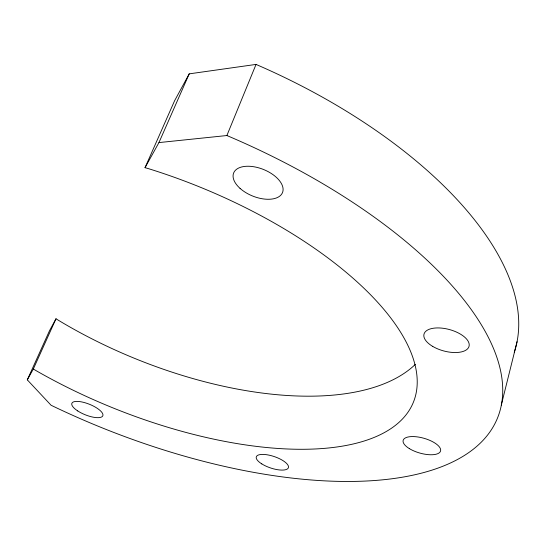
<?xml version="1.0" encoding="UTF-8"?>
<svg xmlns="http://www.w3.org/2000/svg" width="546" height="546" viewBox="0 0 546 546"><rect width="100%" height="100%" fill="white"/><g stroke="black" fill="none" stroke-linecap="round" stroke-linejoin="round"><path stroke-width="0.82" d="M501.283 405.098L517.062 341.707M415.363 364.346A270.768 128.174 22.6 0 1 57.883 319.956L56.006 318.768L33.32 369.007L35.258 370.174A277.996 118.666 22.2 0 0 410.558 408.101A277.996 118.666 22.2 0 0 148.321 168.605L145.024 167.677L158.941 142.588L226.883 135.531L256.04 64.414A357.139 171.403 22.8 0 1 514.243 352.279M145.024 167.677L174.604 100.723L189.223 73.853L256.04 64.414M158.941 142.588L189.223 73.853M226.883 135.531A366.953 158.941 22.3 0 1 491.216 429.995A366.953 158.941 22.3 0 1 51.071 405.248L27.3 379.852L49.543 330.644L56.006 318.768M27.3 379.852L33.32 369.007M77.716 410.926A16.68 5.658 21.9 0 0 102.812 415.793A16.68 5.658 21.9 0 0 81.511 401.89A16.68 5.658 21.9 0 0 77.716 410.926M261.8 463.909A16.94 5.979 18.7 0 0 288.233 468.072A16.94 5.979 18.7 0 0 267.055 454.777A16.94 5.979 18.7 0 0 261.8 463.909M409.323 448.594A19.438 7.671 15.9 0 0 440.274 451.672A19.438 7.671 15.9 0 0 415.997 436.739A19.438 7.671 15.9 0 0 409.323 448.594M432.739 346.417A23.328 11.07 15.2 0 0 469.034 346.362A23.328 11.07 15.2 0 0 437.803 327.921A23.328 11.07 15.2 0 0 432.739 346.417M240.035 188.363A26.317 14.339 21.8 0 0 282.098 193.427A26.317 14.339 21.8 0 0 252.115 166.503A26.317 14.339 21.8 0 0 240.035 188.363"/></g></svg>
